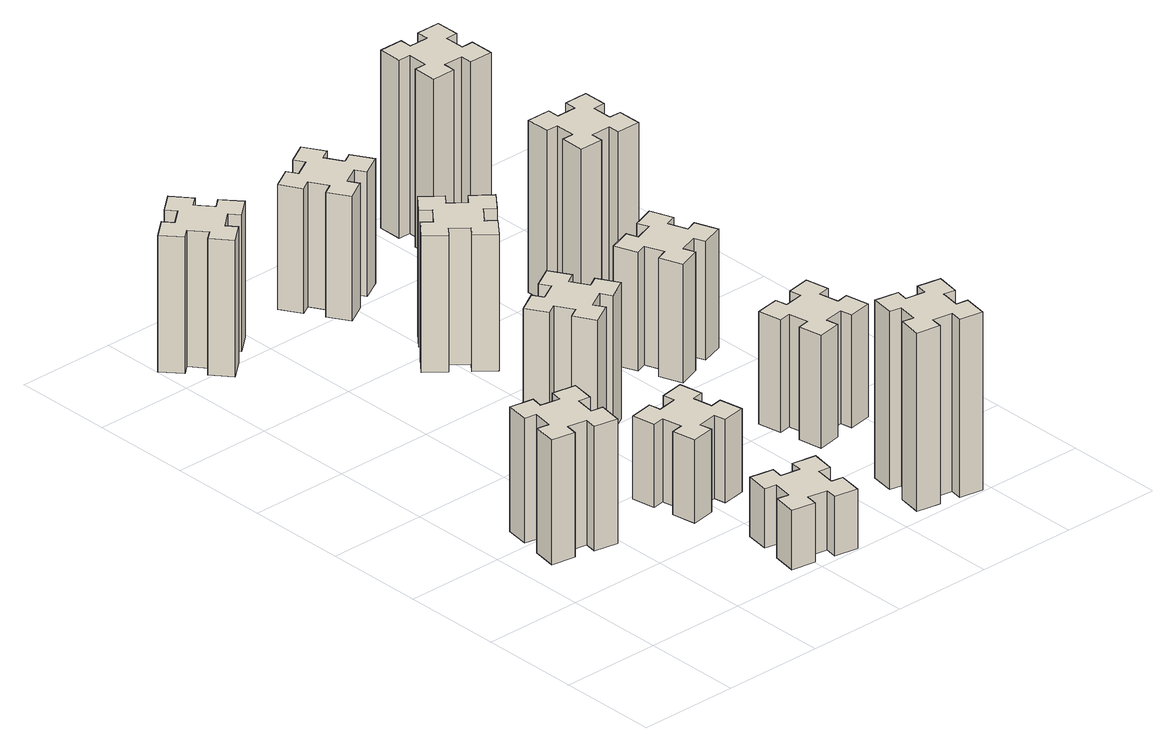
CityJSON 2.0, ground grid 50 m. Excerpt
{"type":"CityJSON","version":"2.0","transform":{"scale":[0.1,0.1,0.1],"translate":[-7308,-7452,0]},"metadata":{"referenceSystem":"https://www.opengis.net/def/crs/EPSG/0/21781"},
"CityObjects":{
"building1":{"type":"Building","attributes":{"class":"1000","function":"1000","usage":"1000","yearOfConstruction":2016,"roofType":"1000","measuredHeight":63,"storeysAboveGround":30,"storeysBelowGround":0},"geometry":[{"type":"Solid","lod":"1","boundaries":[[[[0,1,2,3,4,5,6,7,8,9,10,11,12,13,14,15,16,17,18,19]],[[17,16,20,21]],[[16,15,22,20]],[[15,14,23,22]],[[14,13,24,23]],[[13,12,25,24]],[[12,11,26,25]],[[11,10,27,26]],[[10,9,28,27]],[[9,8,29,28]],[[8,7,30,29]],[[7,6,31,30]],[[6,5,32,31]],[[5,4,33,32]],[[4,3,34,33]],[[3,2,35,34]],[[2,1,36,35]],[[1,0,37,36]],[[0,19,38,37]],[[19,18,39,38]],[[18,17,21,39]],[[24,25,26,27,28,29,30,31,32,33,34,35,36,37,38,39,21,20,22,23]]]]}]},
"building2":{"type":"Building","attributes":{"class":"1000","function":"1000","usage":"1000","yearOfConstruction":2016,"roofType":"1000","measuredHeight":30,"storeysAboveGround":30,"storeysBelowGround":0},"geometry":[{"type":"Solid","lod":"1","boundaries":[[[[40,41,42,43,44,45,46,47,48,49,50,51,52,53,54,55,56,57,58,59]],[[57,56,60,61]],[[56,55,62,60]],[[55,54,63,62]],[[54,53,64,63]],[[53,52,65,64]],[[52,51,66,65]],[[51,50,67,66]],[[50,49,68,67]],[[49,48,69,68]],[[48,47,70,69]],[[47,46,71,70]],[[46,45,72,71]],[[45,44,73,72]],[[44,43,74,73]],[[43,42,75,74]],[[42,41,76,75]],[[41,40,77,76]],[[40,59,78,77]],[[59,58,79,78]],[[58,57,61,79]],[[64,65,66,67,68,69,70,71,72,73,74,75,76,77,78,79,61,60,62,63]]]]}]},
"building3":{"type":"Building","attributes":{"class":"1000","function":"1000","usage":"1000","yearOfConstruction":2016,"roofType":"1000","measuredHeight":69,"storeysAboveGround":30,"storeysBelowGround":0},"geometry":[{"type":"Solid","lod":"1","boundaries":[[[[80,81,82,83,84,85,86,87,88,89,90,91,92,93,94,95,96,97,98,99]],[[97,96,100,101]],[[96,95,102,100]],[[95,94,103,102]],[[94,93,104,103]],[[93,92,105,104]],[[92,91,106,105]],[[91,90,107,106]],[[90,89,108,107]],[[89,88,109,108]],[[88,87,110,109]],[[87,86,111,110]],[[86,85,112,111]],[[85,84,113,112]],[[84,83,114,113]],[[83,82,115,114]],[[82,81,116,115]],[[81,80,117,116]],[[80,99,118,117]],[[99,98,119,118]],[[98,97,101,119]],[[104,105,106,107,108,109,110,111,112,113,114,115,116,117,118,119,101,100,102,103]]]]}]},
"building4":{"type":"Building","attributes":{"class":"1000","function":"1000","usage":"1000","yearOfConstruction":2016,"roofType":"1000","measuredHeight":42,"storeysAboveGround":30,"storeysBelowGround":0},"geometry":[{"type":"Solid","lod":"1","boundaries":[[[[120,121,122,123,124,125,126,127,128,129,130,131,132,133,134,135,136,137,138,139]],[[137,136,140,141]],[[136,135,142,140]],[[135,134,143,142]],[[134,133,144,143]],[[133,132,145,144]],[[132,131,146,145]],[[131,130,147,146]],[[130,129,148,147]],[[129,128,149,148]],[[128,127,150,149]],[[127,126,151,150]],[[126,125,152,151]],[[125,124,153,152]],[[124,123,154,153]],[[123,122,155,154]],[[122,121,156,155]],[[121,120,157,156]],[[120,139,158,157]],[[139,138,159,158]],[[138,137,141,159]],[[144,145,146,147,148,149,150,151,152,153,154,155,156,157,158,159,141,140,142,143]]]]}]},
"building5":{"type":"Building","attributes":{"class":"1000","function":"1000","usage":"1000","yearOfConstruction":2016,"roofType":"1000","measuredHeight":69,"storeysAboveGround":30,"storeysBelowGround":0},"geometry":[{"type":"Solid","lod":"1","boundaries":[[[[160,161,162,163,164,165,166,167,168,169,170,171,172,173,174,175,176,177,178,179]],[[177,176,180,181]],[[176,175,182,180]],[[175,174,183,182]],[[174,173,184,183]],[[173,172,185,184]],[[172,171,186,185]],[[171,170,187,186]],[[170,169,188,187]],[[169,168,189,188]],[[168,167,190,189]],[[167,166,191,190]],[[166,165,192,191]],[[165,164,193,192]],[[164,163,194,193]],[[163,162,195,194]],[[162,161,196,195]],[[161,160,197,196]],[[160,179,198,197]],[[179,178,199,198]],[[178,177,181,199]],[[184,185,186,187,188,189,190,191,192,193,194,195,196,197,198,199,181,180,182,183]]]]}]},
"building6":{"type":"Building","attributes":{"class":"1000","function":"1000","usage":"1000","yearOfConstruction":2016,"roofType":"1000","measuredHeight":69,"storeysAboveGround":30,"storeysBelowGround":0},"geometry":[{"type":"Solid","lod":"1","boundaries":[[[[200,201,202,203,204,205,206,207,208,209,210,211,212,213,214,215,216,217,218,219]],[[217,216,220,221]],[[216,215,222,220]],[[215,214,223,222]],[[214,213,224,223]],[[213,212,225,224]],[[212,211,226,225]],[[211,210,227,226]],[[210,209,228,227]],[[209,208,229,228]],[[208,207,230,229]],[[207,206,231,230]],[[206,205,232,231]],[[205,204,233,232]],[[204,203,234,233]],[[203,202,235,234]],[[202,201,236,235]],[[201,200,237,236]],[[200,219,238,237]],[[219,218,239,238]],[[218,217,221,239]],[[224,225,226,227,228,229,230,231,232,233,234,235,236,237,238,239,221,220,222,223]]]]}]},
"building7":{"type":"Building","attributes":{"class":"1000","function":"1000","usage":"1000","yearOfConstruction":2016,"roofType":"1000","measuredHeight":90,"storeysAboveGround":30,"storeysBelowGround":0},"geometry":[{"type":"Solid","lod":"1","boundaries":[[[[240,241,242,243,244,245,246,247,248,249,250,251,252,253,254,255,256,257,258,259]],[[257,256,260,261]],[[256,255,262,260]],[[255,254,263,262]],[[254,253,264,263]],[[253,252,265,264]],[[252,251,266,265]],[[251,250,267,266]],[[250,249,268,267]],[[249,248,269,268]],[[248,247,270,269]],[[247,246,271,270]],[[246,245,272,271]],[[245,244,273,272]],[[244,243,274,273]],[[243,242,275,274]],[[242,241,276,275]],[[241,240,277,276]],[[240,259,278,277]],[[259,258,279,278]],[[258,257,261,279]],[[264,265,266,267,268,269,270,271,272,273,274,275,276,277,278,279,261,260,262,263]]]]}]},
"building8":{"type":"Building","attributes":{"class":"1000","function":"1000","usage":"1000","yearOfConstruction":2016,"roofType":"1000","measuredHeight":63,"storeysAboveGround":30,"storeysBelowGround":0},"geometry":[{"type":"Solid","lod":"1","boundaries":[[[[280,281,282,283,284,285,286,287,288,289,290,291,292,293,294,295,296,297,298,299]],[[297,296,300,301]],[[296,295,302,300]],[[295,294,303,302]],[[294,293,304,303]],[[293,292,305,304]],[[292,291,306,305]],[[291,290,307,306]],[[290,289,308,307]],[[289,288,309,308]],[[288,287,310,309]],[[287,286,311,310]],[[286,285,312,311]],[[285,284,313,312]],[[284,283,314,313]],[[283,282,315,314]],[[282,281,316,315]],[[281,280,317,316]],[[280,299,318,317]],[[299,298,319,318]],[[298,297,301,319]],[[304,305,306,307,308,309,310,311,312,313,314,315,316,317,318,319,301,300,302,303]]]]}]},
"building9":{"type":"Building","attributes":{"class":"1000","function":"1000","usage":"1000","yearOfConstruction":2016,"roofType":"1000","measuredHeight":57,"storeysAboveGround":30,"storeysBelowGround":0},"geometry":[{"type":"Solid","lod":"1","boundaries":[[[[320,321,322,323,324,325,326,327,328,329,330,331,332,333,334,335,336,337,338,339]],[[337,336,340,341]],[[336,335,342,340]],[[335,334,343,342]],[[334,333,344,343]],[[333,332,345,344]],[[332,331,346,345]],[[331,330,347,346]],[[330,329,348,347]],[[329,328,349,348]],[[328,327,350,349]],[[327,326,351,350]],[[326,325,352,351]],[[325,324,353,352]],[[324,323,354,353]],[[323,322,355,354]],[[322,321,356,355]],[[321,320,357,356]],[[320,339,358,357]],[[339,338,359,358]],[[338,337,341,359]],[[344,345,346,347,348,349,350,351,352,353,354,355,356,357,358,359,341,340,342,343]]]]}]},
"building10":{"type":"Building","attributes":{"class":"1000","function":"1000","usage":"1000","yearOfConstruction":2016,"roofType":"1000","measuredHeight":60,"storeysAboveGround":30,"storeysBelowGround":0},"geometry":[{"type":"Solid","lod":"1","boundaries":[[[[360,361,362,363,364,365,366,367,368,369,370,371,372,373,374,375,376,377,378,379]],[[377,376,380,381]],[[376,375,382,380]],[[375,374,383,382]],[[374,373,384,383]],[[373,372,385,384]],[[372,371,386,385]],[[371,370,387,386]],[[370,369,388,387]],[[369,368,389,388]],[[368,367,390,389]],[[367,366,391,390]],[[366,365,392,391]],[[365,364,393,392]],[[364,363,394,393]],[[363,362,395,394]],[[362,361,396,395]],[[361,360,397,396]],[[360,379,398,397]],[[379,378,399,398]],[[378,377,381,399]],[[384,385,386,387,388,389,390,391,392,393,394,395,396,397,398,399,381,380,382,383]]]]}]},
"building11":{"type":"Building","attributes":{"class":"1000","function":"1000","usage":"1000","yearOfConstruction":2016,"roofType":"1000","measuredHeight":87,"storeysAboveGround":30,"storeysBelowGround":0},"geometry":[{"type":"Solid","lod":"1","boundaries":[[[[400,401,402,403,404,405,406,407,408,409,410,411,412,413,414,415,416,417,418,419]],[[417,416,420,421]],[[416,415,422,420]],[[415,414,423,422]],[[414,413,424,423]],[[413,412,425,424]],[[412,411,426,425]],[[411,410,427,426]],[[410,409,428,427]],[[409,408,429,428]],[[408,407,430,429]],[[407,406,431,430]],[[406,405,432,431]],[[405,404,433,432]],[[404,403,434,433]],[[403,402,435,434]],[[402,401,436,435]],[[401,400,437,436]],[[400,419,438,437]],[[419,418,439,438]],[[418,417,421,439]],[[424,425,426,427,428,429,430,431,432,433,434,435,436,437,438,439,421,420,422,423]]]]}]},
"building12":{"type":"Building","attributes":{"class":"1000","function":"1000","usage":"1000","yearOfConstruction":2016,"roofType":"1000","measuredHeight":90,"storeysAboveGround":30,"storeysBelowGround":0},"geometry":[{"type":"Solid","lod":"1","boundaries":[[[[440,441,442,443,444,445,446,447,448,449,450,451,452,453,454,455,456,457,458,459]],[[457,456,460,461]],[[456,455,462,460]],[[455,454,463,462]],[[454,453,464,463]],[[453,452,465,464]],[[452,451,466,465]],[[451,450,467,466]],[[450,449,468,467]],[[449,448,469,468]],[[448,447,470,469]],[[447,446,471,470]],[[446,445,472,471]],[[445,444,473,472]],[[444,443,474,473]],[[443,442,475,474]],[[442,441,476,475]],[[441,440,477,476]],[[440,459,478,477]],[[459,458,479,478]],[[458,457,461,479]],[[464,465,466,467,468,469,470,471,472,473,474,475,476,477,478,479,461,460,462,463]]]]}]}
},
"vertices":[
[445,877,0],[462,975,0],[521,965,0],[542,1083,0],[424,1104,0],[414,1045,0],[315,1062,0],[326,1121,0],[207,1142,0],[187,1024,0],[246,1014,0],[228,915,0],[169,926,0],[148,807,0],[267,787,0],[277,846,0],[375,828,0],[365,769,0],[483,748,0],[504,867,0],[375,828,630],[365,769,630],[277,846,630],[267,787,630],[148,807,630],[169,926,630],[228,915,630],[246,1014,630],[187,1024,630],[207,1142,630],[326,1121,630],[315,1062,630],[414,1045,630],[424,1104,630],[542,1083,630],[521,965,630],[462,975,630],[445,877,630],[504,867,630],[483,748,630],
[986,274,0],[968,175,0],[909,186,0],[888,67,0],[1007,47,0],[1017,106,0],[1115,88,0],[1105,29,0],[1223,8,0],[1244,127,0],[1185,137,0],[1202,235,0],[1261,225,0],[1282,343,0],[1164,364,0],[1154,305,0],[1055,322,0],[1066,381,0],[947,402,0],[927,284,0],[1055,322,300],[1066,381,300],[1154,305,300],[1164,364,300],[1282,343,300],[1261,225,300],[1202,235,300],[1185,137,300],[1244,127,300],[1223,8,300],[1105,29,300],[1115,88,300],[1017,106,300],[1007,47,300],[888,67,300],[909,186,300],[968,175,300],[986,274,300],[927,284,300],[947,402,300],
[278,3049,0],[354,3113,0],[393,3067,0],[485,3144,0],[408,3236,0],[362,3198,0],[297,3274,0],[343,3313,0],[266,3405,0],[174,3328,0],[213,3282,0],[136,3217,0],[98,3263,0],[6,3186,0],[83,3094,0],[129,3133,0],[193,3056,0],[147,3018,0],[224,2926,0],[316,3003,0],[193,3056,690],[147,3018,690],[129,3133,690],[83,3094,690],[6,3186,690],[98,3263,690],[136,3217,690],[213,3282,690],[174,3328,690],[266,3405,690],[343,3313,690],[297,3274,690],[362,3198,690],[408,3236,690],[485,3144,690],[393,3067,690],[354,3113,690],[278,3049,690],[316,3003,690],[224,2926,690],
[1015,962,0],[917,945,0],[907,1004,0],[788,983,0],[809,865,0],[868,875,0],[886,777,0],[827,767,0],[847,648,0],[966,669,0],[955,728,0],[1054,746,0],[1064,687,0],[1182,707,0],[1161,826,0],[1102,815,0],[1085,914,0],[1144,924,0],[1123,1042,0],[1005,1021,0],[1085,914,420],[1144,924,420],[1102,815,420],[1161,826,420],[1182,707,420],[1064,687,420],[1054,746,420],[955,728,420],[966,669,420],[847,648,420],[827,767,420],[886,777,420],[868,875,420],[809,865,420],[788,983,420],[907,1004,420],[917,945,420],[1015,962,420],[1005,1021,420],[1123,1042,420],
[865,1574,0],[915,1487,0],[863,1457,0],[923,1353,0],[1027,1413,0],[997,1465,0],[1084,1515,0],[1114,1463,0],[1218,1523,0],[1158,1627,0],[1106,1597,0],[1056,1684,0],[1108,1714,0],[1048,1818,0],[944,1758,0],[974,1706,0],[887,1656,0],[857,1708,0],[753,1648,0],[813,1544,0],[887,1656,690],[857,1708,690],[974,1706,690],[944,1758,690],[1048,1818,690],[1108,1714,690],[1056,1684,690],[1106,1597,690],[1158,1627,690],[1218,1523,690],[1114,1463,690],[1084,1515,690],[997,1465,690],[1027,1413,690],[923,1353,690],[863,1457,690],[915,1487,690],[865,1574,690],[813,1544,690],[753,1648,690],
[1194,2477,0],[1118,2542,0],[1156,2588,0],[1064,2665,0],[987,2573,0],[1033,2534,0],[969,2458,0],[923,2496,0],[846,2404,0],[938,2327,0],[976,2373,0],[1053,2309,0],[1014,2263,0],[1106,2186,0],[1183,2278,0],[1137,2316,0],[1202,2393,0],[1248,2354,0],[1325,2446,0],[1233,2523,0],[1202,2393,690],[1248,2354,690],[1137,2316,690],[1183,2278,690],[1106,2186,690],[1014,2263,690],[1053,2309,690],[976,2373,690],[938,2327,690],[846,2404,690],[923,2496,690],[969,2458,690],[1033,2534,690],[987,2573,690],[1064,2665,690],[1156,2588,690],[1118,2542,690],[1194,2477,690],[1233,2523,690],[1325,2446,690],
[1726,274,0],[1708,175,0],[1649,186,0],[1628,67,0],[1747,47,0],[1757,106,0],[1855,88,0],[1845,29,0],[1963,8,0],[1984,127,0],[1925,137,0],[1942,235,0],[2001,225,0],[2022,343,0],[1904,364,0],[1894,305,0],[1795,322,0],[1806,381,0],[1687,402,0],[1667,284,0],[1795,322,900],[1806,381,900],[1894,305,900],[1904,364,900],[2022,343,900],[2001,225,900],[1942,235,900],[1925,137,900],[1984,127,900],[1963,8,900],[1845,29,900],[1855,88,900],[1757,106,900],[1747,47,900],[1628,67,900],[1649,186,900],[1708,175,900],[1726,274,900],[1667,284,900],[1687,402,900],
[1106,3177,0],[1056,3264,0],[1108,3294,0],[1048,3398,0],[944,3338,0],[974,3286,0],[887,3236,0],[857,3288,0],[753,3228,0],[813,3124,0],[865,3154,0],[915,3067,0],[863,3037,0],[923,2933,0],[1027,2993,0],[997,3045,0],[1084,3095,0],[1114,3043,0],[1218,3103,0],[1158,3207,0],[1084,3095,630],[1114,3043,630],[997,3045,630],[1027,2993,630],[923,2933,630],[863,3037,630],[915,3067,630],[865,3154,630],[813,3124,630],[753,3228,630],[857,3288,630],[887,3236,630],[974,3286,630],[944,3338,630],[1048,3398,630],[1108,3294,630],[1056,3264,630],[1106,3177,630],[1158,3207,630],[1218,3103,630],
[1855,1062,0],[1757,1045,0],[1747,1104,0],[1628,1083,0],[1649,965,0],[1708,975,0],[1726,877,0],[1667,867,0],[1687,748,0],[1806,769,0],[1795,828,0],[1894,846,0],[1904,787,0],[2022,807,0],[2001,926,0],[1942,915,0],[1925,1014,0],[1984,1024,0],[1963,1142,0],[1845,1121,0],[1925,1014,570],[1984,1024,570],[1942,915,570],[2001,926,570],[2022,807,570],[1904,787,570],[1894,846,570],[1795,828,570],[1806,769,570],[1687,748,570],[1667,867,570],[1726,877,570],[1708,975,570],[1649,965,570],[1628,1083,570],[1747,1104,570],[1757,1045,570],[1855,1062,570],[1845,1121,570],[1963,1142,570],
[1605,1795,0],[1639,1701,0],[1583,1680,0],[1624,1567,0],[1737,1609,0],[1716,1665,0],[1810,1699,0],[1830,1643,0],[1943,1684,0],[1902,1797,0],[1846,1776,0],[1812,1870,0],[1868,1890,0],[1827,2003,0],[1714,1962,0],[1735,1906,0],[1641,1872,0],[1620,1928,0],[1507,1887,0],[1549,1774,0],[1641,1872,600],[1620,1928,600],[1735,1906,600],[1714,1962,600],[1827,2003,600],[1868,1890,600],[1812,1870,600],[1846,1776,600],[1902,1797,600],[1943,1684,600],[1830,1643,600],[1810,1699,600],[1716,1665,600],[1737,1609,600],[1624,1567,600],[1583,1680,600],[1639,1701,600],[1605,1795,600],[1549,1774,600],[1507,1887,600],
[1875,2535,0],[1775,2535,0],[1775,2595,0],[1655,2595,0],[1655,2475,0],[1715,2475,0],[1715,2375,0],[1655,2375,0],[1655,2255,0],[1775,2255,0],[1775,2315,0],[1875,2315,0],[1875,2255,0],[1995,2255,0],[1995,2375,0],[1935,2375,0],[1935,2475,0],[1995,2475,0],[1995,2595,0],[1875,2595,0],[1935,2475,870],[1995,2475,870],[1935,2375,870],[1995,2375,870],[1995,2255,870],[1875,2255,870],[1875,2315,870],[1775,2315,870],[1775,2255,870],[1655,2255,870],[1655,2375,870],[1715,2375,870],[1715,2475,870],[1655,2475,870],[1655,2595,870],[1775,2595,870],[1775,2535,870],[1875,2535,870],[1875,2595,870],[1995,2595,870],
[1675,3155,0],[1775,3155,0],[1775,3095,0],[1895,3095,0],[1895,3215,0],[1835,3215,0],[1835,3315,0],[1895,3315,0],[1895,3435,0],[1775,3435,0],[1775,3375,0],[1675,3375,0],[1675,3435,0],[1555,3435,0],[1555,3315,0],[1615,3315,0],[1615,3215,0],[1555,3215,0],[1555,3095,0],[1675,3095,0],[1615,3215,900],[1555,3215,900],[1615,3315,900],[1555,3315,900],[1555,3435,900],[1675,3435,900],[1675,3375,900],[1775,3375,900],[1775,3435,900],[1895,3435,900],[1895,3315,900],[1835,3315,900],[1835,3215,900],[1895,3215,900],[1895,3095,900],[1775,3095,900],[1775,3155,900],[1675,3155,900],[1675,3095,900],[1555,3095,900]
]}
